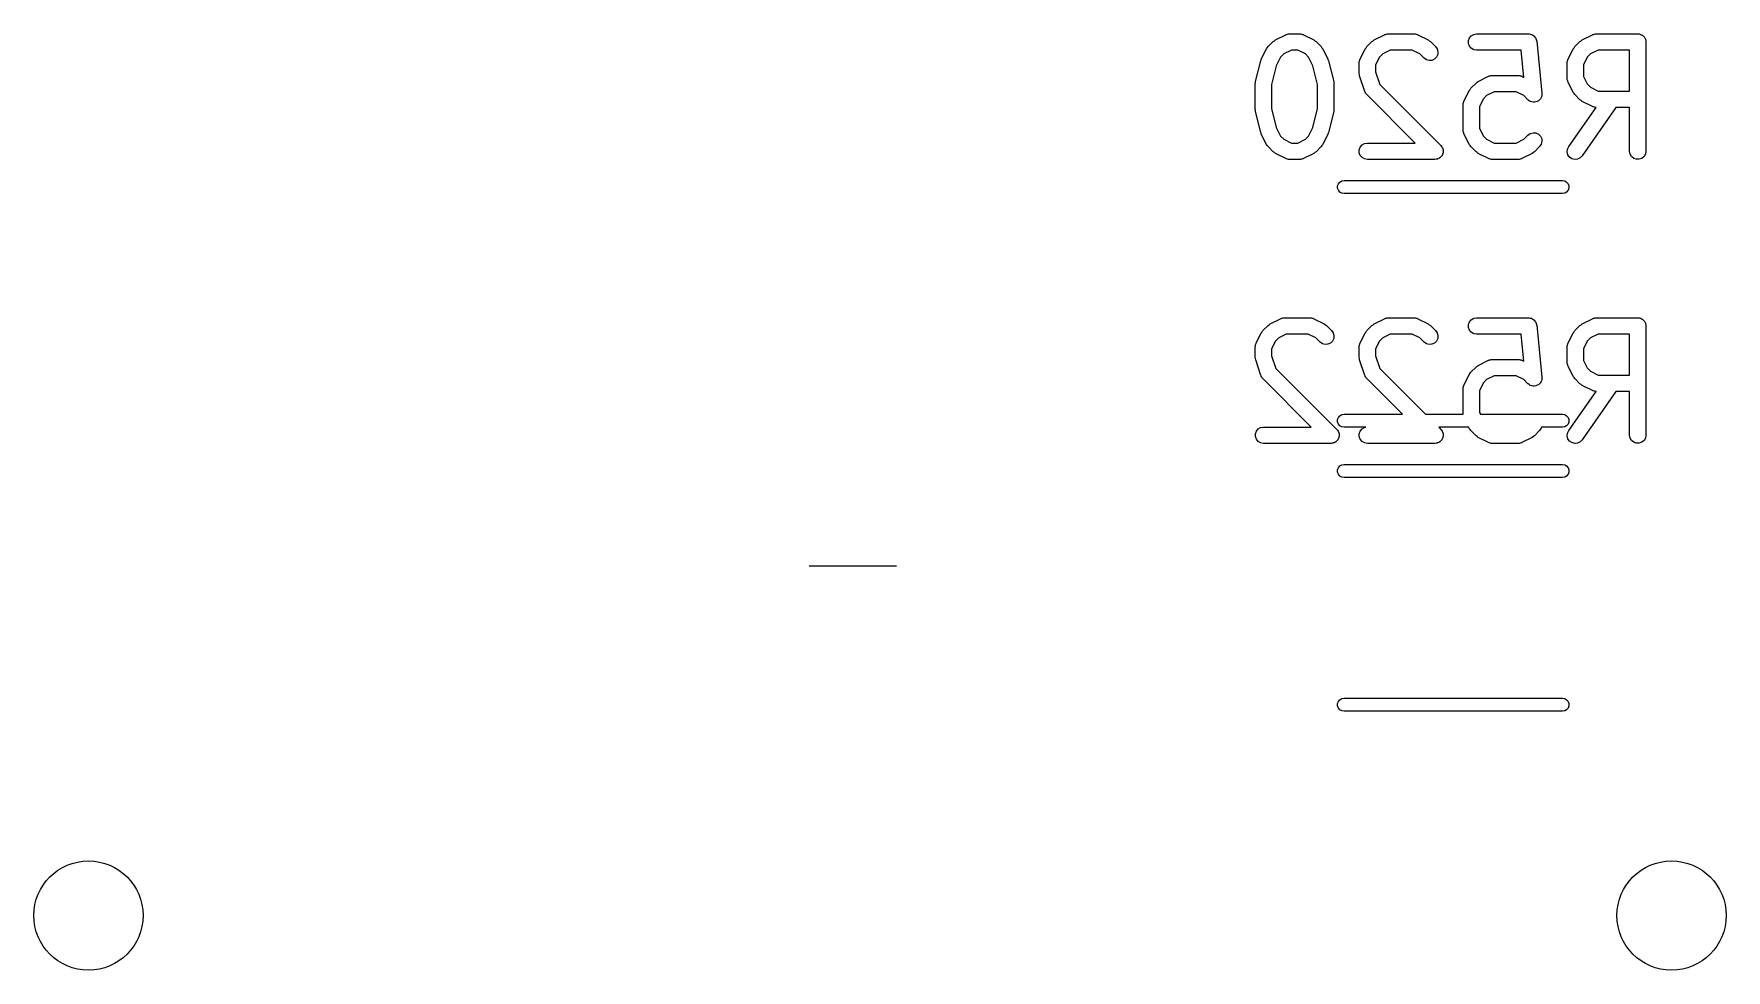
# Model space of a CAD drawing. Extents: x 25 to 326, y -201 to -21.
# Drawn here: x 192.6 to 208.1, y -100.5 to -91.93 of the extents above; entities that cross this region are included whole.
import ezdxf

# ---------------------------------------------------------------- set-up
doc = ezdxf.new("R2010")
doc.units = 0
doc.header["$MEASUREMENT"] = 0
doc.layers.add('BLACK', color=7, linetype='CONTINUOUS')

msp = doc.modelspace()

# ---------------------------------------------------------------- linework, layer by layer
at = {"layer": 'Black'}
for p, q in [((203.842, -92.1593), (203.89, -92.0641)), ((203.89, -92.0641), (203.897, -92.0544)), ((203.897, -92.0544), (203.904, -92.0446)), ((203.904, -92.0446), (203.952, -91.997)), ((203.952, -91.997), (203.962, -91.9901)), ((203.962, -91.9901), (203.971, -91.9829)), ((203.971, -91.9829), (204.066, -91.9353)), ((204.066, -91.9353), (204.071, -91.9341)), ((204.071, -91.9341), (204.074, -91.9319)), ((204.074, -91.9319), (204.083, -91.9304)), ((204.083, -91.9304), (204.091, -91.9279)), ((204.091, -91.9279), (204.096, -91.9281)), ((204.096, -91.9281), (204.1, -91.9274)), ((204.1, -91.9274), (204.195, -91.9274)), ((204.195, -91.9274), (204.199, -91.9281)), ((204.199, -91.9281), (204.204, -91.9279)), ((204.204, -91.9279), (204.212, -91.9304)), ((204.212, -91.9304), (204.221, -91.9319)), ((204.221, -91.9319), (204.225, -91.9341)), ((204.225, -91.9341), (204.229, -91.9353)), ((204.229, -91.9353), (204.324, -91.9829)), ((204.324, -91.9829), (204.334, -91.9901)), ((204.334, -91.9901), (204.344, -91.997)), ((204.344, -91.997), (204.391, -92.0446)), ((204.391, -92.0446), (204.398, -92.0544)), ((204.398, -92.0544), (204.405, -92.0641)), ((204.405, -92.0641), (204.453, -92.1593)), ((204.747, -92.1593), (204.795, -92.0641)), ((204.795, -92.0641), (204.802, -92.0544)), ((204.802, -92.0544), (204.809, -92.0446)), ((204.809, -92.0446), (204.856, -91.997)), ((204.856, -91.997), (204.866, -91.9901)), ((204.866, -91.9901), (204.876, -91.9829)), ((204.876, -91.9829), (204.971, -91.9353)), ((204.971, -91.9353), (204.975, -91.9341)), ((204.975, -91.9341), (204.979, -91.9319)), ((204.979, -91.9319), (204.988, -91.9304)), ((204.988, -91.9304), (204.996, -91.9279)), ((204.996, -91.9279), (205.001, -91.9281)), ((205.001, -91.9281), (205.005, -91.9274)), ((205.005, -91.9274), (205.243, -91.9274)), ((205.243, -91.9274), (205.247, -91.9281)), ((205.247, -91.9281), (205.251, -91.9279)), ((205.251, -91.9279), (205.26, -91.9304)), ((205.26, -91.9304), (205.269, -91.9319)), ((205.269, -91.9319), (205.272, -91.9341)), ((205.272, -91.9341), (205.276, -91.9353)), ((205.276, -91.9353), (205.372, -91.9829)), ((205.372, -91.9829), (205.381, -91.9901)), ((205.381, -91.9901), (205.391, -91.997)), ((205.391, -91.997), (205.439, -92.0446)), ((205.439, -92.0446), (205.454, -92.0659)), ((205.454, -92.0659), (205.46, -92.0911)), ((205.74, -91.9894), (205.749, -91.9649)), ((205.74, -92.0154), (205.74, -91.9894)), ((205.749, -92.0399), (205.74, -92.0154)), ((205.749, -91.9649), (205.766, -91.9449)), ((205.766, -92.0598), (205.749, -92.0399)), ((205.766, -91.9449), (205.789, -91.9319)), ((205.789, -92.0729), (205.766, -92.0598)), ((205.789, -91.9319), (205.814, -91.9274)), ((205.814, -91.9274), (206.29, -91.9274)), ((206.29, -91.9274), (206.293, -91.9279)), ((206.293, -91.9279), (206.296, -91.9276)), ((206.296, -91.9276), (206.306, -91.9301)), ((206.306, -91.9301), (206.316, -91.9319)), ((206.316, -91.9319), (206.319, -91.9333)), ((206.319, -91.9333), (206.321, -91.934)), ((206.321, -91.934), (206.33, -91.9398)), ((206.33, -91.9398), (206.339, -91.9449)), ((206.339, -91.9449), (206.341, -91.9471)), ((206.341, -91.9471), (206.343, -91.9487)), ((206.343, -91.9487), (206.349, -91.957)), ((206.349, -91.957), (206.355, -91.9649)), ((206.355, -91.9649), (206.356, -91.9675)), ((206.356, -91.9675), (206.358, -91.9698)), ((206.358, -91.9698), (206.361, -91.9797)), ((206.361, -91.9797), (206.364, -91.9894)), ((206.364, -91.9894), (206.364, -91.9922)), ((206.364, -91.9922), (206.365, -91.9949)), ((206.365, -91.9949), (206.413, -92.4711)), ((206.652, -92.1593), (206.7, -92.0641)), ((206.7, -92.0641), (206.707, -92.0544)), ((206.707, -92.0544), (206.714, -92.0446)), ((206.714, -92.0446), (206.761, -91.997)), ((206.761, -91.997), (206.771, -91.9901)), ((206.771, -91.9901), (206.781, -91.9829)), ((206.781, -91.9829), (206.876, -91.9353)), ((206.876, -91.9353), (206.88, -91.9341)), ((206.88, -91.9341), (206.884, -91.9319)), ((206.884, -91.9319), (206.893, -91.9304)), ((206.893, -91.9304), (206.901, -91.9279)), ((206.901, -91.9279), (206.905, -91.9281)), ((206.905, -91.9281), (206.91, -91.9274)), ((206.91, -91.9274), (207.29, -91.9274)), ((207.29, -91.9274), (207.297, -91.9285)), ((207.297, -91.9285), (207.303, -91.9285)), ((207.303, -91.9285), (207.31, -91.9308)), ((207.31, -91.9308), (207.316, -91.9319)), ((207.316, -91.9319), (207.322, -91.9352)), ((207.322, -91.9352), (207.328, -91.9374)), ((207.328, -91.9374), (207.333, -91.9416)), ((207.333, -91.9416), (207.339, -91.9449)), ((207.339, -91.9449), (207.343, -91.95)), ((207.343, -91.95), (207.348, -91.9542)), ((207.348, -91.9542), (207.351, -91.9599)), ((207.351, -91.9599), (207.355, -91.9649)), ((207.355, -91.9649), (207.358, -91.971)), ((207.358, -91.971), (207.361, -91.9767)), ((207.361, -91.9767), (207.362, -91.9832)), ((207.362, -91.9832), (207.364, -91.9894)), ((207.364, -91.9894), (207.364, -91.9959)), ((207.364, -91.9959), (207.365, -92.0024)), ((207.365, -92.0024), (207.365, -93.0024)), ((203.789, -92.3651), (203.837, -92.1747)), ((203.837, -92.1747), (203.84, -92.1672)), ((203.84, -92.1672), (203.842, -92.1593)), ((203.98, -92.219), (203.937, -92.3926)), ((204.019, -92.142), (203.98, -92.219)), ((204.049, -92.1116), (204.019, -92.142)), ((204.118, -92.0774), (204.049, -92.1116)), ((204.178, -92.0774), (204.118, -92.0774)), ((204.246, -92.1116), (204.178, -92.0774)), ((204.276, -92.142), (204.246, -92.1116)), ((204.315, -92.219), (204.276, -92.142)), ((204.358, -92.3926), (204.315, -92.219)), ((204.453, -92.1593), (204.455, -92.1672)), ((204.455, -92.1672), (204.458, -92.1747)), ((204.458, -92.1747), (204.506, -92.3651)), ((204.739, -92.1929), (204.74, -92.1886)), ((204.739, -92.2881), (204.739, -92.1929)), ((204.74, -92.1843), (204.742, -92.1759)), ((204.74, -92.1886), (204.74, -92.1843)), ((204.742, -92.1759), (204.744, -92.1672)), ((204.744, -92.1672), (204.746, -92.1635)), ((204.746, -92.1635), (204.747, -92.1593)), ((204.924, -92.142), (204.889, -92.2106)), ((204.889, -92.2106), (204.889, -92.2759)), ((204.954, -92.1116), (204.924, -92.142)), ((205.022, -92.0774), (204.954, -92.1116)), ((205.225, -92.0774), (205.022, -92.0774)), ((205.294, -92.1116), (205.225, -92.0774)), ((205.333, -92.1507), (205.294, -92.1116)), ((205.354, -92.1656), (205.333, -92.1507)), ((205.379, -92.1723), (205.354, -92.1656)), ((205.405, -92.1701), (205.379, -92.1723)), ((205.429, -92.1591), (205.405, -92.1701)), ((205.447, -92.1406), (205.429, -92.1591)), ((205.458, -92.117), (205.447, -92.1406)), ((205.46, -92.0911), (205.458, -92.117)), ((205.814, -92.0774), (205.789, -92.0729)), ((206.223, -92.0774), (205.814, -92.0774)), ((206.247, -92.3256), (206.223, -92.0774)), ((206.644, -92.1929), (206.645, -92.1886)), ((206.644, -92.3357), (206.644, -92.1929)), ((206.645, -92.1843), (206.647, -92.1759)), ((206.645, -92.1886), (206.645, -92.1843)), ((206.647, -92.1759), (206.649, -92.1672)), ((206.649, -92.1672), (206.651, -92.1635)), ((206.651, -92.1635), (206.652, -92.1593)), ((206.828, -92.142), (206.794, -92.2106)), ((206.794, -92.2106), (206.794, -92.318)), ((206.859, -92.1116), (206.828, -92.142)), ((206.927, -92.0774), (206.859, -92.1116)), ((207.215, -92.0774), (206.927, -92.0774)), ((207.215, -92.4512), (207.215, -92.0774)), ((203.787, -92.3833), (203.788, -92.3743)), ((203.788, -92.3743), (203.789, -92.3651)), ((204.506, -92.3651), (204.507, -92.3743)), ((204.507, -92.3743), (204.508, -92.3833)), ((204.741, -92.2999), (204.739, -92.2881)), ((204.743, -92.3118), (204.741, -92.2999)), ((204.791, -92.4547), (204.743, -92.3118)), ((204.889, -92.2759), (204.927, -92.3904)), ((205.761, -92.4255), (205.809, -92.3779)), ((205.809, -92.3779), (205.819, -92.371)), ((205.819, -92.371), (205.828, -92.3639)), ((205.828, -92.3639), (205.924, -92.3163)), ((205.924, -92.3163), (205.928, -92.315)), ((205.928, -92.315), (205.931, -92.3129)), ((205.931, -92.3129), (205.94, -92.3113)), ((205.94, -92.3113), (205.949, -92.3088)), ((205.949, -92.3088), (205.953, -92.3091)), ((205.953, -92.3091), (205.957, -92.3083)), ((205.957, -92.3083), (206.195, -92.3083)), ((206.195, -92.3083), (206.199, -92.3091)), ((206.199, -92.3091), (206.204, -92.3088)), ((206.204, -92.3088), (206.212, -92.3113)), ((206.212, -92.3113), (206.221, -92.3129)), ((206.221, -92.3129), (206.225, -92.315)), ((206.225, -92.315), (206.229, -92.3163)), ((206.229, -92.3163), (206.247, -92.3256)), ((206.645, -92.34), (206.644, -92.3357)), ((206.645, -92.3443), (206.645, -92.34)), ((206.647, -92.3527), (206.645, -92.3443)), ((206.649, -92.3614), (206.647, -92.3527)), ((206.651, -92.3651), (206.649, -92.3614)), ((206.652, -92.3693), (206.651, -92.3651)), ((206.7, -92.4645), (206.652, -92.3693)), ((206.794, -92.318), (206.828, -92.3865)), ((203.787, -92.6214), (203.787, -92.3833)), ((203.937, -92.3926), (203.937, -92.6122)), ((204.358, -92.6122), (204.358, -92.3926)), ((204.508, -92.3833), (204.508, -92.6214)), ((204.793, -92.4585), (204.791, -92.4547)), ((204.794, -92.4626), (204.793, -92.4585)), ((204.799, -92.4698), (204.794, -92.4626)), ((204.803, -92.4776), (204.799, -92.4698)), ((204.806, -92.4804), (204.803, -92.4776)), ((204.809, -92.484), (204.806, -92.4804)), ((205.252, -92.9274), (204.809, -92.484)), ((204.927, -92.3904), (205.486, -92.9493)), ((205.7, -92.5403), (205.747, -92.445)), ((205.747, -92.445), (205.754, -92.4354)), ((205.754, -92.4354), (205.761, -92.4255)), ((205.876, -92.523), (205.842, -92.5915)), ((205.906, -92.4926), (205.876, -92.523)), ((205.975, -92.4583), (205.906, -92.4926)), ((206.178, -92.4583), (205.975, -92.4583)), ((206.246, -92.4926), (206.178, -92.4583)), ((206.285, -92.5316), (206.246, -92.4926)), ((206.285, -92.5319), (206.285, -92.5316)), ((206.286, -92.5323), (206.285, -92.5319)), ((206.296, -92.5393), (206.286, -92.5323)), ((206.391, -92.5305), (206.382, -92.5395)), ((206.4, -92.5216), (206.391, -92.5305)), ((206.405, -92.5094), (206.4, -92.5208)), ((206.4, -92.5208), (206.4, -92.5212)), ((206.4, -92.5212), (206.4, -92.5216)), ((206.411, -92.498), (206.405, -92.5094)), ((206.412, -92.4845), (206.411, -92.4971)), ((206.411, -92.4971), (206.411, -92.4975)), ((206.411, -92.4975), (206.411, -92.498)), ((206.413, -92.472), (206.412, -92.4845)), ((206.413, -92.4711), (206.413, -92.4716)), ((206.413, -92.4716), (206.413, -92.472)), ((206.707, -92.4742), (206.7, -92.4645)), ((206.714, -92.484), (206.707, -92.4742)), ((206.761, -92.5316), (206.714, -92.484)), ((206.771, -92.5385), (206.761, -92.5316)), ((206.828, -92.3865), (206.859, -92.4169)), ((206.859, -92.4169), (206.927, -92.4512)), ((206.927, -92.4512), (207.215, -92.4512)), ((203.788, -92.6305), (203.787, -92.6214)), ((203.789, -92.6396), (203.788, -92.6305)), ((203.837, -92.8301), (203.789, -92.6396)), ((203.937, -92.6122), (203.98, -92.7857)), ((204.315, -92.7857), (204.358, -92.6122)), ((204.506, -92.6396), (204.458, -92.8301)), ((204.507, -92.6305), (204.506, -92.6396)), ((204.508, -92.6214), (204.507, -92.6305)), ((205.692, -92.5652), (205.695, -92.5568)), ((205.692, -92.5696), (205.692, -92.5652)), ((205.692, -92.5738), (205.692, -92.5696)), ((205.692, -92.8119), (205.692, -92.5738)), ((205.695, -92.5568), (205.696, -92.5482)), ((205.696, -92.5482), (205.698, -92.5444)), ((205.698, -92.5444), (205.7, -92.5403)), ((205.842, -92.5915), (205.842, -92.7942)), ((206.306, -92.5465), (206.296, -92.5393)), ((206.307, -92.5467), (206.306, -92.5465)), ((206.307, -92.5469), (206.307, -92.5467)), ((206.319, -92.55), (206.307, -92.5469)), ((206.332, -92.5533), (206.319, -92.55)), ((206.345, -92.5521), (206.332, -92.5534)), ((206.332, -92.5534), (206.332, -92.5532)), ((206.332, -92.5532), (206.332, -92.5533)), ((206.358, -92.551), (206.345, -92.5521)), ((206.37, -92.5453), (206.358, -92.5508)), ((206.358, -92.5508), (206.358, -92.5508)), ((206.358, -92.5508), (206.358, -92.551)), ((206.381, -92.54), (206.37, -92.5453)), ((206.382, -92.5395), (206.381, -92.5397)), ((206.381, -92.5397), (206.381, -92.54)), ((206.658, -92.9594), (206.908, -92.601)), ((206.781, -92.5457), (206.771, -92.5385)), ((207.091, -92.6012), (206.78, -93.0454)), ((206.876, -92.5933), (206.781, -92.5457)), ((206.88, -92.5945), (206.876, -92.5933)), ((206.884, -92.5967), (206.88, -92.5945)), ((206.893, -92.5982), (206.884, -92.5967)), ((206.901, -92.6007), (206.893, -92.5982)), ((206.905, -92.6004), (206.901, -92.6007)), ((206.908, -92.601), (206.905, -92.6004)), ((207.215, -92.6012), (207.091, -92.6012)), ((207.215, -93.0024), (207.215, -92.6012)), ((203.84, -92.8376), (203.837, -92.8301)), ((203.842, -92.8454), (203.84, -92.8376)), ((203.98, -92.7857), (204.019, -92.8627)), ((204.276, -92.8627), (204.315, -92.7857)), ((204.455, -92.8376), (204.453, -92.8454)), ((204.458, -92.8301), (204.455, -92.8376)), ((205.692, -92.8162), (205.692, -92.8119)), ((205.692, -92.8205), (205.692, -92.8162)), ((205.695, -92.8289), (205.692, -92.8205)), ((205.696, -92.8376), (205.695, -92.8289)), ((205.698, -92.8413), (205.696, -92.8376)), ((205.7, -92.8454), (205.698, -92.8413)), ((205.842, -92.7942), (205.876, -92.8627)), ((206.285, -92.8541), (206.306, -92.8392)), ((206.306, -92.8392), (206.332, -92.8324)), ((206.332, -92.8324), (206.358, -92.8347)), ((206.358, -92.8347), (206.381, -92.8457)), ((203.89, -92.9407), (203.842, -92.8454)), ((203.897, -92.9503), (203.89, -92.9407)), ((203.904, -92.9602), (203.897, -92.9503)), ((203.952, -93.0078), (203.904, -92.9602)), ((204.019, -92.8627), (204.049, -92.8931)), ((204.049, -92.8931), (204.118, -92.9274)), ((204.118, -92.9274), (204.178, -92.9274)), ((204.178, -92.9274), (204.246, -92.8931)), ((204.246, -92.8931), (204.276, -92.8627)), ((204.391, -92.9602), (204.344, -93.0078)), ((204.398, -92.9503), (204.391, -92.9602)), ((204.405, -92.9407), (204.398, -92.9503)), ((204.453, -92.8454), (204.405, -92.9407)), ((204.74, -92.9894), (204.749, -92.9649)), ((204.74, -93.0154), (204.74, -92.9894)), ((204.749, -92.9649), (204.766, -92.9449)), ((204.766, -92.9449), (204.789, -92.9319)), ((204.789, -92.9319), (204.814, -92.9274)), ((204.814, -92.9274), (205.252, -92.9274)), ((205.486, -92.9493), (205.492, -92.9574)), ((205.492, -92.9574), (205.498, -92.9649)), ((205.498, -92.9649), (205.499, -92.968)), ((205.499, -92.968), (205.501, -92.9707)), ((205.501, -92.9707), (205.504, -92.9802)), ((205.504, -92.9802), (205.507, -92.9894)), ((205.507, -92.9894), (205.507, -92.9927)), ((205.507, -92.9927), (205.508, -92.9958)), ((205.508, -92.9958), (205.507, -93.0056)), ((205.747, -92.9407), (205.7, -92.8454)), ((205.754, -92.9503), (205.747, -92.9407)), ((205.761, -92.9602), (205.754, -92.9503)), ((205.809, -93.0078), (205.761, -92.9602)), ((205.876, -92.8627), (205.906, -92.8931)), ((205.906, -92.8931), (205.975, -92.9274)), ((205.975, -92.9274), (206.178, -92.9274)), ((206.178, -92.9274), (206.246, -92.8931)), ((206.246, -92.8931), (206.285, -92.8541)), ((206.391, -92.9602), (206.344, -93.0078)), ((206.381, -92.8457), (206.4, -92.8641)), ((206.406, -92.9388), (206.391, -92.9602)), ((206.4, -92.8641), (206.411, -92.8877)), ((206.413, -92.9137), (206.406, -92.9388)), ((206.411, -92.8877), (206.413, -92.9137)), ((206.644, -93.0089), (206.647, -92.983)), ((206.647, -92.983), (206.658, -92.9594)), ((203.962, -93.0147), (203.952, -93.0078)), ((203.971, -93.0218), (203.962, -93.0147)), ((204.066, -93.0695), (203.971, -93.0218)), ((204.071, -93.0707), (204.066, -93.0695)), ((204.074, -93.0729), (204.071, -93.0707)), ((204.083, -93.0744), (204.074, -93.0729)), ((204.091, -93.0769), (204.083, -93.0744)), ((204.096, -93.0766), (204.091, -93.0769)), ((204.1, -93.0774), (204.096, -93.0766)), ((204.195, -93.0774), (204.1, -93.0774)), ((204.199, -93.0766), (204.195, -93.0774)), ((204.204, -93.0769), (204.199, -93.0766)), ((204.212, -93.0744), (204.204, -93.0769)), ((204.221, -93.0729), (204.212, -93.0744)), ((204.225, -93.0707), (204.221, -93.0729)), ((204.229, -93.0695), (204.225, -93.0707)), ((204.324, -93.0218), (204.229, -93.0695)), ((204.334, -93.0147), (204.324, -93.0218)), ((204.344, -93.0078), (204.334, -93.0147)), ((204.749, -93.0399), (204.74, -93.0154)), ((204.766, -93.0598), (204.749, -93.0399)), ((204.789, -93.0729), (204.766, -93.0598)), ((204.814, -93.0774), (204.789, -93.0729)), ((205.433, -93.0774), (204.814, -93.0774)), ((205.443, -93.0757), (205.433, -93.0774)), ((205.453, -93.0748), (205.443, -93.0757)), ((205.456, -93.0734), (205.453, -93.0748)), ((205.459, -93.0729), (205.456, -93.0734)), ((205.467, -93.068), (205.459, -93.0729)), ((205.476, -93.0638), (205.467, -93.068)), ((205.479, -93.0615), (205.476, -93.0638)), ((205.482, -93.0598), (205.479, -93.0615)), ((205.488, -93.0523), (205.482, -93.0598)), ((205.495, -93.0454), (205.488, -93.0523)), ((205.496, -93.0424), (205.495, -93.0454)), ((205.498, -93.0399), (205.496, -93.0424)), ((205.502, -93.0307), (205.498, -93.0399)), ((205.506, -93.0218), (205.502, -93.0307)), ((205.507, -93.0154), (205.506, -93.0185)), ((205.506, -93.0185), (205.506, -93.0218)), ((205.507, -93.0056), (205.507, -93.0154)), ((205.819, -93.0147), (205.809, -93.0078)), ((205.828, -93.0218), (205.819, -93.0147)), ((205.924, -93.0695), (205.828, -93.0218)), ((205.928, -93.0707), (205.924, -93.0695)), ((205.931, -93.0729), (205.928, -93.0707)), ((205.94, -93.0744), (205.931, -93.0729)), ((205.949, -93.0769), (205.94, -93.0744)), ((205.953, -93.0766), (205.949, -93.0769)), ((205.957, -93.0774), (205.953, -93.0766)), ((206.195, -93.0774), (205.957, -93.0774)), ((206.199, -93.0766), (206.195, -93.0774)), ((206.204, -93.0769), (206.199, -93.0766)), ((206.212, -93.0744), (206.204, -93.0769)), ((206.221, -93.0729), (206.212, -93.0744)), ((206.225, -93.0707), (206.221, -93.0729)), ((206.229, -93.0695), (206.225, -93.0707)), ((206.324, -93.0218), (206.229, -93.0695)), ((206.334, -93.0147), (206.324, -93.0218)), ((206.344, -93.0078), (206.334, -93.0147)), ((206.651, -93.0341), (206.644, -93.0089)), ((206.666, -93.0554), (206.651, -93.0341)), ((206.687, -93.0704), (206.666, -93.0554)), ((206.713, -93.0771), (206.687, -93.0704)), ((206.738, -93.0748), (206.713, -93.0771)), ((206.762, -93.0638), (206.738, -93.0748)), ((206.78, -93.0454), (206.762, -93.0638)), ((207.22, -93.028), (207.215, -93.0024)), ((207.233, -93.0506), (207.22, -93.028)), ((207.253, -93.0673), (207.233, -93.0506)), ((207.277, -93.0762), (207.253, -93.0673)), ((207.303, -93.0762), (207.277, -93.0762)), ((207.328, -93.0673), (207.303, -93.0762)), ((207.348, -93.0506), (207.328, -93.0673)), ((207.361, -93.028), (207.348, -93.0506)), ((207.365, -93.0024), (207.361, -93.028)), ((204.541, -93.3196), (204.548, -93.3)), ((204.548, -93.3), (204.561, -93.284)), ((204.561, -93.284), (204.579, -93.2736)), ((204.579, -93.2736), (204.6, -93.27)), ((204.6, -93.27), (206.6, -93.27)), ((206.6, -93.27), (206.621, -93.2736)), ((206.621, -93.2736), (206.639, -93.284)), ((206.639, -93.284), (206.652, -93.3)), ((206.652, -93.3), (206.659, -93.3196)), ((204.541, -93.3404), (204.541, -93.3196)), ((204.548, -93.36), (204.541, -93.3404)), ((204.561, -93.376), (204.548, -93.36)), ((204.579, -93.3864), (204.561, -93.376)), ((204.6, -93.39), (204.579, -93.3864)), ((206.6, -93.39), (204.6, -93.39)), ((206.621, -93.3864), (206.6, -93.39)), ((206.639, -93.376), (206.621, -93.3864)), ((206.652, -93.36), (206.639, -93.376)), ((206.659, -93.3404), (206.652, -93.36)), ((206.659, -93.3196), (206.659, -93.3404)), ((203.924, -94.5829), (204.019, -94.5353)), ((204.019, -94.5353), (204.023, -94.5341)), ((204.023, -94.5341), (204.027, -94.5319)), ((204.027, -94.5319), (204.035, -94.5304)), ((204.035, -94.5304), (204.044, -94.5279)), ((204.044, -94.5279), (204.048, -94.5281)), ((204.048, -94.5281), (204.052, -94.5274)), ((204.052, -94.5274), (204.29, -94.5274)), ((204.29, -94.5274), (204.295, -94.5281)), ((204.295, -94.5281), (204.299, -94.5279)), ((204.299, -94.5279), (204.307, -94.5304)), ((204.307, -94.5304), (204.316, -94.5319)), ((204.316, -94.5319), (204.32, -94.5341)), ((204.32, -94.5341), (204.324, -94.5353)), ((204.324, -94.5353), (204.419, -94.5829)), ((204.876, -94.5829), (204.971, -94.5353)), ((204.971, -94.5353), (204.975, -94.5341)), ((204.975, -94.5341), (204.979, -94.5319)), ((204.979, -94.5319), (204.988, -94.5304)), ((204.988, -94.5304), (204.996, -94.5279)), ((204.996, -94.5279), (205.001, -94.5281)), ((205.001, -94.5281), (205.005, -94.5274)), ((205.005, -94.5274), (205.243, -94.5274)), ((205.243, -94.5274), (205.247, -94.5281)), ((205.247, -94.5281), (205.251, -94.5279)), ((205.251, -94.5279), (205.26, -94.5304)), ((205.26, -94.5304), (205.269, -94.5319)), ((205.269, -94.5319), (205.272, -94.5341)), ((205.272, -94.5341), (205.276, -94.5353)), ((205.276, -94.5353), (205.372, -94.5829)), ((205.749, -94.5649), (205.766, -94.5449)), ((205.766, -94.5449), (205.789, -94.5319)), ((205.789, -94.5319), (205.814, -94.5274)), ((205.814, -94.5274), (206.29, -94.5274)), ((206.29, -94.5274), (206.293, -94.5279)), ((206.293, -94.5279), (206.296, -94.5276)), ((206.296, -94.5276), (206.306, -94.5301)), ((206.306, -94.5301), (206.316, -94.5319)), ((206.316, -94.5319), (206.319, -94.5333)), ((206.319, -94.5333), (206.321, -94.534)), ((206.321, -94.534), (206.33, -94.5398)), ((206.33, -94.5398), (206.339, -94.5449)), ((206.339, -94.5449), (206.341, -94.5471)), ((206.341, -94.5471), (206.343, -94.5487)), ((206.343, -94.5487), (206.349, -94.557)), ((206.781, -94.5829), (206.876, -94.5353)), ((206.876, -94.5353), (206.88, -94.5341)), ((206.88, -94.5341), (206.884, -94.5319)), ((206.884, -94.5319), (206.893, -94.5304)), ((206.893, -94.5304), (206.901, -94.5279)), ((206.901, -94.5279), (206.905, -94.5281)), ((206.905, -94.5281), (206.91, -94.5274)), ((206.91, -94.5274), (207.29, -94.5274)), ((207.29, -94.5274), (207.297, -94.5285)), ((207.297, -94.5285), (207.303, -94.5285)), ((207.303, -94.5285), (207.31, -94.5308)), ((207.31, -94.5308), (207.316, -94.5319)), ((207.316, -94.5319), (207.322, -94.5352)), ((207.322, -94.5352), (207.328, -94.5374)), ((207.328, -94.5374), (207.333, -94.5416)), ((207.333, -94.5416), (207.339, -94.5449)), ((207.339, -94.5449), (207.343, -94.55)), ((207.343, -94.55), (207.348, -94.5542)), ((203.795, -94.7593), (203.842, -94.6641)), ((203.842, -94.6641), (203.85, -94.6544)), ((203.85, -94.6544), (203.856, -94.6446)), ((203.856, -94.6446), (203.904, -94.597)), ((203.904, -94.597), (203.914, -94.5901)), ((203.914, -94.5901), (203.924, -94.5829)), ((204.07, -94.6774), (204.002, -94.7116)), ((204.273, -94.6774), (204.07, -94.6774)), ((204.341, -94.7116), (204.273, -94.6774)), ((204.419, -94.5829), (204.429, -94.5901)), ((204.429, -94.5901), (204.439, -94.597)), ((204.439, -94.597), (204.486, -94.6446)), ((204.486, -94.6446), (204.501, -94.6659)), ((204.501, -94.6659), (204.508, -94.6911)), ((204.508, -94.6911), (204.506, -94.717)), ((204.747, -94.7593), (204.795, -94.6641)), ((204.795, -94.6641), (204.802, -94.6544)), ((204.802, -94.6544), (204.809, -94.6446)), ((204.809, -94.6446), (204.856, -94.597)), ((204.856, -94.597), (204.866, -94.5901)), ((204.866, -94.5901), (204.876, -94.5829)), ((205.022, -94.6774), (204.954, -94.7116)), ((205.225, -94.6774), (205.022, -94.6774)), ((205.294, -94.7116), (205.225, -94.6774)), ((205.372, -94.5829), (205.381, -94.5901)), ((205.381, -94.5901), (205.391, -94.597)), ((205.391, -94.597), (205.439, -94.6446)), ((205.439, -94.6446), (205.454, -94.6659)), ((205.454, -94.6659), (205.46, -94.6911)), ((205.46, -94.6911), (205.458, -94.717)), ((205.74, -94.5894), (205.749, -94.5649)), ((205.74, -94.6154), (205.74, -94.5894)), ((205.749, -94.6399), (205.74, -94.6154)), ((205.766, -94.6598), (205.749, -94.6399)), ((205.789, -94.6729), (205.766, -94.6598)), ((205.814, -94.6774), (205.789, -94.6729)), ((206.223, -94.6774), (205.814, -94.6774)), ((206.247, -94.9256), (206.223, -94.6774)), ((206.349, -94.557), (206.355, -94.5649)), ((206.355, -94.5649), (206.356, -94.5675)), ((206.356, -94.5675), (206.358, -94.5698)), ((206.358, -94.5698), (206.361, -94.5797)), ((206.361, -94.5797), (206.364, -94.5894)), ((206.364, -94.5894), (206.364, -94.5922)), ((206.364, -94.5922), (206.365, -94.5949)), ((206.365, -94.5949), (206.413, -95.0711)), ((206.652, -94.7593), (206.7, -94.6641)), ((206.7, -94.6641), (206.707, -94.6544)), ((206.707, -94.6544), (206.714, -94.6446)), ((206.714, -94.6446), (206.761, -94.597)), ((206.761, -94.597), (206.771, -94.5901)), ((206.771, -94.5901), (206.781, -94.5829)), ((206.927, -94.6774), (206.859, -94.7116)), ((207.215, -94.6774), (206.927, -94.6774)), ((207.215, -95.0512), (207.215, -94.6774)), ((207.348, -94.5542), (207.351, -94.5599)), ((207.351, -94.5599), (207.355, -94.5649)), ((207.355, -94.5649), (207.358, -94.571)), ((207.358, -94.571), (207.361, -94.5767)), ((207.361, -94.5767), (207.362, -94.5832)), ((207.362, -94.5832), (207.364, -94.5894)), ((207.364, -94.5894), (207.364, -94.5959)), ((207.364, -94.5959), (207.365, -94.6024)), ((207.365, -94.6024), (207.365, -95.6024)), ((203.787, -94.7843), (203.79, -94.7759)), ((203.788, -94.7886), (203.787, -94.7843)), ((203.787, -94.7929), (203.788, -94.7886)), ((203.787, -94.8881), (203.787, -94.7929)), ((203.79, -94.7759), (203.791, -94.7672)), ((203.791, -94.7672), (203.794, -94.7635)), ((203.794, -94.7635), (203.795, -94.7593)), ((203.971, -94.742), (203.937, -94.8106)), ((203.937, -94.8106), (203.937, -94.8759)), ((204.002, -94.7116), (203.971, -94.742)), ((204.38, -94.7507), (204.341, -94.7116)), ((204.402, -94.7656), (204.38, -94.7507)), ((204.427, -94.7723), (204.402, -94.7656)), ((204.453, -94.7701), (204.427, -94.7723)), ((204.476, -94.7591), (204.453, -94.7701)), ((204.495, -94.7406), (204.476, -94.7591)), ((204.506, -94.717), (204.495, -94.7406)), ((204.739, -94.7929), (204.74, -94.7886)), ((204.739, -94.8881), (204.739, -94.7929)), ((204.74, -94.7843), (204.742, -94.7759)), ((204.74, -94.7886), (204.74, -94.7843)), ((204.742, -94.7759), (204.744, -94.7672)), ((204.744, -94.7672), (204.746, -94.7635)), ((204.746, -94.7635), (204.747, -94.7593)), ((204.924, -94.742), (204.889, -94.8106)), ((204.889, -94.8106), (204.889, -94.8759)), ((204.954, -94.7116), (204.924, -94.742)), ((205.333, -94.7507), (205.294, -94.7116)), ((205.354, -94.7656), (205.333, -94.7507)), ((205.379, -94.7723), (205.354, -94.7656)), ((205.405, -94.7701), (205.379, -94.7723)), ((205.429, -94.7591), (205.405, -94.7701)), ((205.447, -94.7406), (205.429, -94.7591)), ((205.458, -94.717), (205.447, -94.7406)), ((206.644, -94.7929), (206.645, -94.7886)), ((206.644, -94.9357), (206.644, -94.7929)), ((206.645, -94.7843), (206.647, -94.7759)), ((206.645, -94.7886), (206.645, -94.7843)), ((206.647, -94.7759), (206.649, -94.7672)), ((206.649, -94.7672), (206.651, -94.7635)), ((206.651, -94.7635), (206.652, -94.7593)), ((206.828, -94.742), (206.794, -94.8106)), ((206.794, -94.8106), (206.794, -94.918)), ((206.859, -94.7116), (206.828, -94.742)), ((203.789, -94.8999), (203.787, -94.8881)), ((203.791, -94.9118), (203.789, -94.8999)), ((203.838, -95.0547), (203.791, -94.9118)), ((203.937, -94.8759), (203.975, -94.9904)), ((203.975, -94.9904), (204.534, -95.5493)), ((204.741, -94.8999), (204.739, -94.8881)), ((204.743, -94.9118), (204.741, -94.8999)), ((204.791, -95.0547), (204.743, -94.9118)), ((204.889, -94.8759), (204.927, -94.9904)), ((204.927, -94.9904), (205.347, -95.41)), ((205.761, -95.0255), (205.809, -94.9779)), ((205.809, -94.9779), (205.819, -94.971)), ((205.819, -94.971), (205.828, -94.9639)), ((205.828, -94.9639), (205.924, -94.9163)), ((205.924, -94.9163), (205.928, -94.915)), ((205.928, -94.915), (205.931, -94.9129)), ((205.931, -94.9129), (205.94, -94.9113)), ((205.94, -94.9113), (205.949, -94.9088)), ((205.949, -94.9088), (205.953, -94.9091)), ((205.953, -94.9091), (205.957, -94.9083)), ((205.957, -94.9083), (206.195, -94.9083)), ((206.195, -94.9083), (206.199, -94.9091)), ((206.199, -94.9091), (206.204, -94.9088)), ((206.204, -94.9088), (206.212, -94.9113)), ((206.212, -94.9113), (206.221, -94.9129)), ((206.221, -94.9129), (206.225, -94.915)), ((206.225, -94.915), (206.229, -94.9163)), ((206.229, -94.9163), (206.247, -94.9256)), ((206.645, -94.94), (206.644, -94.9357)), ((206.645, -94.9443), (206.645, -94.94)), ((206.647, -94.9527), (206.645, -94.9443)), ((206.649, -94.9614), (206.647, -94.9527)), ((206.651, -94.9651), (206.649, -94.9614)), ((206.652, -94.9693), (206.651, -94.9651)), ((206.7, -95.0645), (206.652, -94.9693)), ((206.794, -94.918), (206.828, -94.9865)), ((206.828, -94.9865), (206.859, -95.0169)), ((203.84, -95.0585), (203.838, -95.0547)), ((203.842, -95.0626), (203.84, -95.0585)), ((203.847, -95.0698), (203.842, -95.0626)), ((203.851, -95.0776), (203.847, -95.0698)), ((203.854, -95.0804), (203.851, -95.0776)), ((203.856, -95.084), (203.854, -95.0804)), ((204.3, -95.5274), (203.856, -95.084)), ((204.793, -95.0585), (204.791, -95.0547)), ((204.794, -95.0626), (204.793, -95.0585)), ((204.799, -95.0698), (204.794, -95.0626)), ((204.803, -95.0776), (204.799, -95.0698)), ((204.806, -95.0804), (204.803, -95.0776)), ((204.809, -95.084), (204.806, -95.0804)), ((205.135, -95.41), (204.809, -95.084)), ((205.692, -95.1652), (205.695, -95.1568)), ((205.692, -95.1696), (205.692, -95.1652)), ((205.692, -95.1738), (205.692, -95.1696)), ((205.695, -95.1568), (205.696, -95.1482)), ((205.696, -95.1482), (205.698, -95.1444)), ((205.698, -95.1444), (205.7, -95.1403)), ((205.7, -95.1403), (205.747, -95.045)), ((205.747, -95.045), (205.754, -95.0354)), ((205.754, -95.0354), (205.761, -95.0255)), ((205.876, -95.123), (205.842, -95.1915)), ((205.906, -95.0926), (205.876, -95.123)), ((205.975, -95.0583), (205.906, -95.0926)), ((206.178, -95.0583), (205.975, -95.0583)), ((206.246, -95.0926), (206.178, -95.0583)), ((206.285, -95.1316), (206.246, -95.0926)), ((206.285, -95.1319), (206.285, -95.1316)), ((206.286, -95.1323), (206.285, -95.1319)), ((206.296, -95.1393), (206.286, -95.1323)), ((206.306, -95.1465), (206.296, -95.1393)), ((206.307, -95.1467), (206.306, -95.1465)), ((206.307, -95.1469), (206.307, -95.1467)), ((206.319, -95.15), (206.307, -95.1469)), ((206.332, -95.1533), (206.319, -95.15)), ((206.345, -95.1521), (206.332, -95.1534)), ((206.332, -95.1534), (206.332, -95.1532)), ((206.332, -95.1532), (206.332, -95.1533)), ((206.358, -95.151), (206.345, -95.1521)), ((206.37, -95.1453), (206.358, -95.1508)), ((206.358, -95.1508), (206.358, -95.1508)), ((206.358, -95.1508), (206.358, -95.151)), ((206.381, -95.14), (206.37, -95.1453)), ((206.382, -95.1395), (206.381, -95.1397)), ((206.381, -95.1397), (206.381, -95.14)), ((206.391, -95.1305), (206.382, -95.1395)), ((206.4, -95.1216), (206.391, -95.1305)), ((206.405, -95.1094), (206.4, -95.1208)), ((206.4, -95.1208), (206.4, -95.1212)), ((206.4, -95.1212), (206.4, -95.1216)), ((206.411, -95.098), (206.405, -95.1094)), ((206.412, -95.0845), (206.411, -95.0971)), ((206.411, -95.0971), (206.411, -95.0975)), ((206.411, -95.0975), (206.411, -95.098)), ((206.413, -95.072), (206.412, -95.0845)), ((206.413, -95.0711), (206.413, -95.0716)), ((206.413, -95.0716), (206.413, -95.072)), ((206.707, -95.0742), (206.7, -95.0645)), ((206.714, -95.084), (206.707, -95.0742)), ((206.761, -95.1316), (206.714, -95.084)), ((206.771, -95.1385), (206.761, -95.1316)), ((206.781, -95.1457), (206.771, -95.1385)), ((206.876, -95.1933), (206.781, -95.1457)), ((206.859, -95.0169), (206.927, -95.0512)), ((206.927, -95.0512), (207.215, -95.0512)), ((205.692, -95.41), (205.692, -95.1738)), ((205.842, -95.1915), (205.842, -95.3942)), ((206.658, -95.5594), (206.908, -95.201)), ((207.091, -95.2012), (206.78, -95.6454)), ((206.88, -95.1945), (206.876, -95.1933)), ((206.884, -95.1967), (206.88, -95.1945)), ((206.893, -95.1982), (206.884, -95.1967)), ((206.901, -95.2007), (206.893, -95.1982)), ((206.905, -95.2004), (206.901, -95.2007)), ((206.908, -95.201), (206.905, -95.2004)), ((207.215, -95.2012), (207.091, -95.2012)), ((207.215, -95.6024), (207.215, -95.2012)), ((204.541, -95.4596), (204.548, -95.44)), ((204.541, -95.4804), (204.541, -95.4596)), ((204.548, -95.44), (204.561, -95.424)), ((204.561, -95.424), (204.579, -95.4136)), ((204.579, -95.4136), (204.6, -95.41)), ((204.6, -95.41), (205.135, -95.41)), ((205.347, -95.41), (205.692, -95.41)), ((205.842, -95.3942), (205.85, -95.41)), ((205.85, -95.41), (206.6, -95.41)), ((206.6, -95.41), (206.621, -95.4136)), ((206.621, -95.4136), (206.639, -95.424)), ((206.639, -95.424), (206.652, -95.44)), ((206.652, -95.44), (206.659, -95.4596)), ((206.659, -95.4596), (206.659, -95.4804)), ((203.788, -95.5894), (203.797, -95.5649)), ((203.788, -95.6154), (203.788, -95.5894)), ((203.797, -95.6399), (203.788, -95.6154)), ((203.797, -95.5649), (203.814, -95.5449)), ((203.814, -95.5449), (203.836, -95.5319)), ((203.836, -95.5319), (203.862, -95.5274)), ((203.862, -95.5274), (204.3, -95.5274)), ((204.534, -95.5493), (204.54, -95.5574)), ((204.54, -95.5574), (204.546, -95.5649)), ((204.548, -95.5), (204.541, -95.4804)), ((204.546, -95.5649), (204.547, -95.568)), ((204.549, -95.6307), (204.546, -95.6399)), ((204.547, -95.568), (204.549, -95.5707)), ((204.561, -95.516), (204.548, -95.5)), ((204.549, -95.5707), (204.551, -95.5802)), ((204.553, -95.6218), (204.549, -95.6307)), ((204.551, -95.5802), (204.555, -95.5894)), ((204.554, -95.6185), (204.553, -95.6218)), ((204.555, -95.6154), (204.554, -95.6185)), ((204.555, -95.5894), (204.555, -95.5927)), ((204.555, -95.5927), (204.556, -95.5958)), ((204.556, -95.5958), (204.555, -95.6056)), ((204.555, -95.6056), (204.555, -95.6154)), ((204.579, -95.5264), (204.561, -95.516)), ((204.6, -95.53), (204.579, -95.5264)), ((204.799, -95.53), (204.6, -95.53)), ((204.74, -95.5894), (204.749, -95.5649)), ((204.74, -95.6154), (204.74, -95.5894)), ((204.749, -95.6399), (204.74, -95.6154)), ((204.749, -95.5649), (204.766, -95.5449)), ((204.766, -95.5449), (204.789, -95.5319)), ((204.789, -95.5319), (204.799, -95.53)), ((205.742, -95.53), (205.467, -95.53)), ((205.467, -95.53), (205.486, -95.5493)), ((205.486, -95.5493), (205.492, -95.5574)), ((205.492, -95.5574), (205.498, -95.5649)), ((205.498, -95.5649), (205.499, -95.568)), ((205.502, -95.6307), (205.498, -95.6399)), ((205.499, -95.568), (205.501, -95.5707)), ((205.501, -95.5707), (205.504, -95.5802)), ((205.506, -95.6218), (205.502, -95.6307)), ((205.504, -95.5802), (205.507, -95.5894)), ((205.507, -95.6154), (205.506, -95.6185)), ((205.506, -95.6185), (205.506, -95.6218)), ((205.507, -95.5894), (205.507, -95.5927)), ((205.507, -95.5927), (205.508, -95.5958)), ((205.508, -95.5958), (205.507, -95.6056)), ((205.507, -95.6056), (205.507, -95.6154)), ((205.747, -95.5407), (205.742, -95.53)), ((205.754, -95.5503), (205.747, -95.5407)), ((205.761, -95.5602), (205.754, -95.5503)), ((205.809, -95.6078), (205.761, -95.5602)), ((205.819, -95.6147), (205.809, -95.6078)), ((205.828, -95.6218), (205.819, -95.6147)), ((205.924, -95.6695), (205.828, -95.6218)), ((206.324, -95.6218), (206.229, -95.6695)), ((206.334, -95.6147), (206.324, -95.6218)), ((206.344, -95.6078), (206.334, -95.6147)), ((206.391, -95.5602), (206.344, -95.6078)), ((206.406, -95.5388), (206.391, -95.5602)), ((206.408, -95.53), (206.406, -95.5388)), ((206.6, -95.53), (206.408, -95.53)), ((206.621, -95.5264), (206.6, -95.53)), ((206.639, -95.516), (206.621, -95.5264)), ((206.652, -95.5), (206.639, -95.516)), ((206.644, -95.6089), (206.647, -95.583)), ((206.651, -95.6341), (206.644, -95.6089)), ((206.647, -95.583), (206.658, -95.5594)), ((206.666, -95.6554), (206.651, -95.6341)), ((206.659, -95.4804), (206.652, -95.5)), ((207.22, -95.628), (207.215, -95.6024)), ((207.233, -95.6506), (207.22, -95.628)), ((207.361, -95.628), (207.348, -95.6506)), ((207.365, -95.6024), (207.361, -95.628)), ((203.814, -95.6598), (203.797, -95.6399)), ((203.836, -95.6729), (203.814, -95.6598)), ((203.862, -95.6774), (203.836, -95.6729)), ((204.481, -95.6774), (203.862, -95.6774)), ((204.491, -95.6757), (204.481, -95.6774)), ((204.5, -95.6748), (204.491, -95.6757)), ((204.503, -95.6734), (204.5, -95.6748)), ((204.507, -95.6729), (204.503, -95.6734)), ((204.515, -95.668), (204.507, -95.6729)), ((204.524, -95.6638), (204.515, -95.668)), ((204.526, -95.6615), (204.524, -95.6638)), ((204.529, -95.6598), (204.526, -95.6615)), ((204.535, -95.6523), (204.529, -95.6598)), ((204.542, -95.6454), (204.535, -95.6523)), ((204.544, -95.6424), (204.542, -95.6454)), ((204.546, -95.6399), (204.544, -95.6424)), ((204.766, -95.6598), (204.749, -95.6399)), ((204.789, -95.6729), (204.766, -95.6598)), ((204.814, -95.6774), (204.789, -95.6729)), ((205.433, -95.6774), (204.814, -95.6774)), ((205.443, -95.6757), (205.433, -95.6774)), ((205.453, -95.6748), (205.443, -95.6757)), ((205.456, -95.6734), (205.453, -95.6748)), ((205.459, -95.6729), (205.456, -95.6734)), ((205.467, -95.668), (205.459, -95.6729)), ((205.476, -95.6638), (205.467, -95.668)), ((205.479, -95.6615), (205.476, -95.6638)), ((205.482, -95.6598), (205.479, -95.6615)), ((205.488, -95.6523), (205.482, -95.6598)), ((205.495, -95.6454), (205.488, -95.6523)), ((205.496, -95.6424), (205.495, -95.6454)), ((205.498, -95.6399), (205.496, -95.6424)), ((205.928, -95.6707), (205.924, -95.6695)), ((205.931, -95.6729), (205.928, -95.6707)), ((205.94, -95.6744), (205.931, -95.6729)), ((205.949, -95.6769), (205.94, -95.6744)), ((205.953, -95.6766), (205.949, -95.6769)), ((205.957, -95.6774), (205.953, -95.6766)), ((206.195, -95.6774), (205.957, -95.6774)), ((206.199, -95.6766), (206.195, -95.6774)), ((206.204, -95.6769), (206.199, -95.6766)), ((206.212, -95.6744), (206.204, -95.6769)), ((206.221, -95.6729), (206.212, -95.6744)), ((206.225, -95.6707), (206.221, -95.6729)), ((206.229, -95.6695), (206.225, -95.6707)), ((206.687, -95.6704), (206.666, -95.6554)), ((206.713, -95.6771), (206.687, -95.6704)), ((206.738, -95.6748), (206.713, -95.6771)), ((206.762, -95.6638), (206.738, -95.6748)), ((206.78, -95.6454), (206.762, -95.6638)), ((207.253, -95.6673), (207.233, -95.6506)), ((207.277, -95.6762), (207.253, -95.6673)), ((207.303, -95.6762), (207.277, -95.6762)), ((207.328, -95.6673), (207.303, -95.6762)), ((207.348, -95.6506), (207.328, -95.6673)), ((204.541, -95.9196), (204.548, -95.9)), ((204.541, -95.9404), (204.541, -95.9196)), ((204.548, -95.96), (204.541, -95.9404)), ((204.548, -95.9), (204.561, -95.884)), ((204.561, -95.884), (204.579, -95.8736)), ((204.579, -95.8736), (204.6, -95.87)), ((204.6, -95.87), (206.6, -95.87)), ((206.6, -95.87), (206.621, -95.8736)), ((206.621, -95.8736), (206.639, -95.884)), ((206.639, -95.884), (206.652, -95.9)), ((206.652, -95.9), (206.659, -95.9196)), ((206.659, -95.9404), (206.652, -95.96)), ((206.659, -95.9196), (206.659, -95.9404)), ((204.561, -95.976), (204.548, -95.96)), ((204.579, -95.9864), (204.561, -95.976)), ((204.6, -95.99), (204.579, -95.9864)), ((206.6, -95.99), (204.6, -95.99)), ((206.621, -95.9864), (206.6, -95.99)), ((206.639, -95.976), (206.621, -95.9864)), ((206.652, -95.96), (206.639, -95.976)), ((200.5, -96.8), (199.7, -96.8)), ((204.541, -98.0596), (204.548, -98.04)), ((204.541, -98.0804), (204.541, -98.0596)), ((204.548, -98.1), (204.541, -98.0804)), ((204.548, -98.04), (204.561, -98.024)), ((204.561, -98.116), (204.548, -98.1)), ((204.561, -98.024), (204.579, -98.0136)), ((204.579, -98.0136), (204.6, -98.01)), ((204.6, -98.01), (206.6, -98.01)), ((206.6, -98.01), (206.621, -98.0136)), ((206.621, -98.0136), (206.639, -98.024)), ((206.639, -98.024), (206.652, -98.04)), ((206.652, -98.1), (206.639, -98.116)), ((206.652, -98.04), (206.659, -98.0596)), ((206.659, -98.0804), (206.652, -98.1)), ((206.659, -98.0596), (206.659, -98.0804)), ((204.579, -98.1264), (204.561, -98.116)), ((204.6, -98.13), (204.579, -98.1264)), ((206.6, -98.13), (204.6, -98.13)), ((206.621, -98.1264), (206.6, -98.13)), ((206.639, -98.116), (206.621, -98.1264))]:
    msp.add_line(p, q, dxfattribs=at)
for centre in [(193.1, -100), (207.6, -100)]:
    msp.add_circle(centre, 0.5, dxfattribs=at)

doc.saveas('drawing.dxf')
